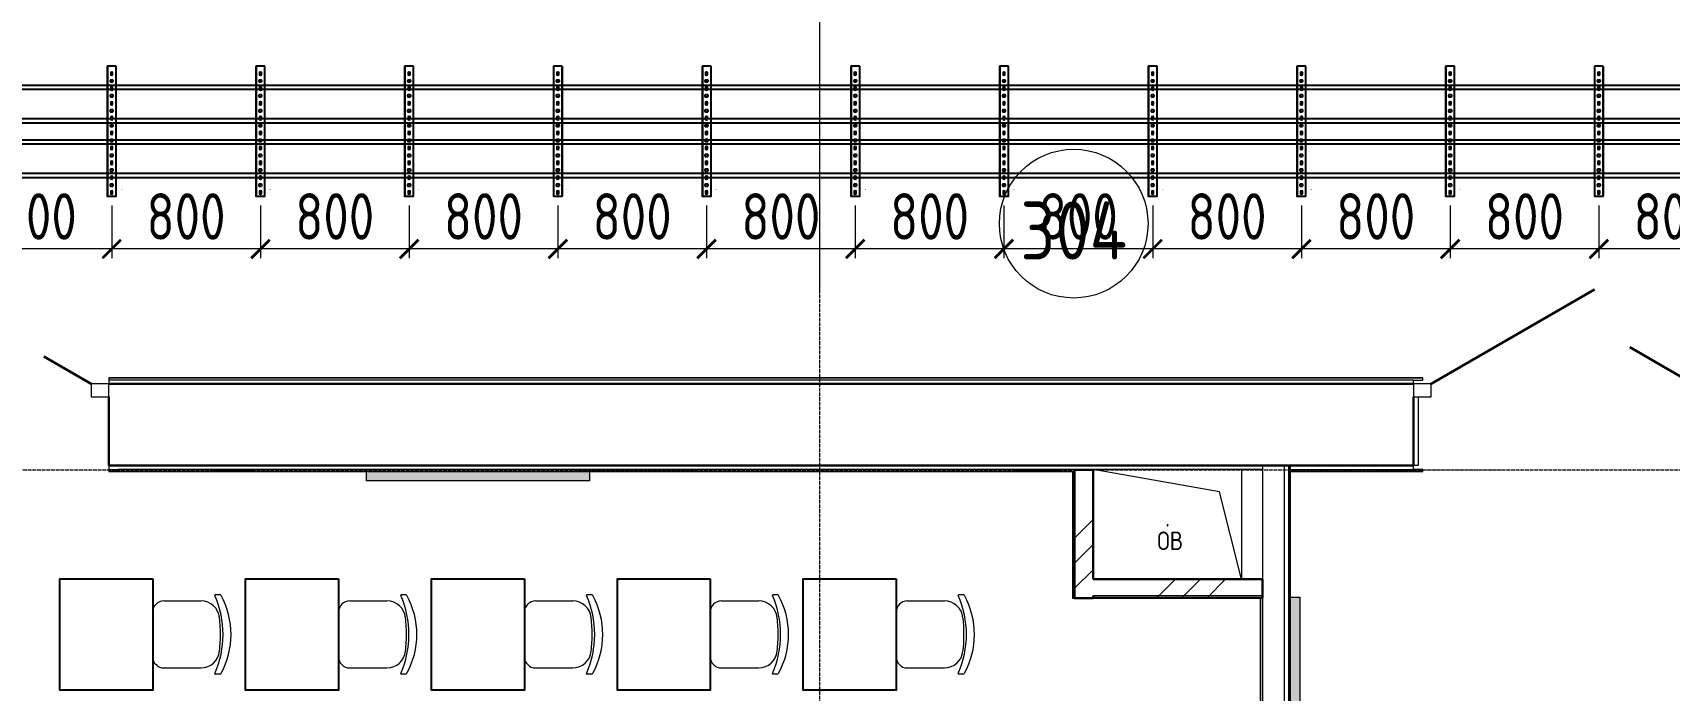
# Model space of a CAD drawing. Header units: millimetres. Extents: x -42533 to 645315, y 3457 to 82611.
# Drawn here: x 306860 to 315666, y 33586 to 37122 of the extents above; entities that cross this region are included whole.
import ezdxf
from ezdxf.enums import TextEntityAlignment as Align

# ---------------------------------------------------------------- set-up
doc = ezdxf.new("R2018")
doc.units = ezdxf.units.MM
doc.linetypes.add('ADSK_Линия сетки', pattern=[25, 20, -2.5, 0, -2.5])
for name, color, linetype in [('00_00_потолок_Панели из стали', 7, 'Continuous'), ('ЭОМ_Лотки авар.', 1, 'Continuous'), ('ЭОМ_Лотки рабочие', 5, 'Continuous')]:
    doc.layers.add(name, color=color, linetype=linetype)
for name, color, linetype, lineweight in [('Аннотация', 7, 'Continuous', 18), ('Двери', 7, 'Continuous', 9), ('Обобщенные модели', 7, 'Continuous', 18), ('Оси', 253, 'Continuous', 9), ('Перекрытие', 7, 'Continuous', 18), ('Стены внутренние', 7, 'Continuous', 18), ('Стены несущие', 7, 'Continuous', 30), ('Стены отделка', 7, 'Continuous', 30), ('Стены перегородки', 7, 'Continuous', 30), ('Стены штриховка', 7, 'Continuous', 9), ('ТХ', 5, 'Continuous', 0), ('ШТРИХОВКА', 252, 'Continuous', 15)]:
    doc.layers.add(name, color=color, linetype=linetype, lineweight=lineweight)
doc.layers.add('Линии', color=7, linetype='Continuous', lineweight=9, true_color=0x00a600)
doc.styles.add('GOST Common', font='GOST_Common.ttf', dxfattribs={"width": 0.9, "height": 350})
doc.styles.add('GOST Common_4', font='GOST_Common.ttf', dxfattribs={"width": 0.9, "height": 200})
doc.styles.get("Standard").update_dxf_attribs({"font": 'arial.ttf'})
doc.styles.add('М2', font='isocpeur.ttf', dxfattribs={"width": 0.8})
doc.dimstyles.new('М2-100', dxfattribs={"dimtxt": 250, "dimasz": 100, "dimexe": 50, "dimexo": 50, "dimgap": 50, "dimtad": 1, "dimdec": 0, "dimzin": 1, "dimtxsty": 'М2', "dimblk": 'ARCHTICK', "dimcen": 2.5, "dimdle": 50, "dimclre": 256, "dimclrt": 256, "dimadec": 0, "dimazin": 0, "dimtfac": 1, "dimtdec": 0, "dimtix": 1, "dimtmove": 1, "dimatfit": 3, "dimldrblk": 'NONE', "dimfxl": 1, "dimtolj": 1, "dimlwd": 9, "dimlwe": 9, "dimarcsym": 1})
pattern_1 = [(45, (507.34, 158.9), (-381.661, 381.661), []), (45, (642.3, 158.9), (0, 763.322), []), (45, (372.4, 158.9), (0, 763.322), [])]

# ---------------------------------------------------------------- blocks, each defined once
blk = doc.blocks.new('Стул ученич штабелир №5-7')
at = {"color": 0, "linetype": 'ByBlock', "lineweight": -2}
for p, q in [((-120.1, 0), (120.1, 0)), ((-120.1, 0), (120.1, 0)), ((-179.9, -60), (-179.9, -260.3)), ((-179.9, -60), (-179.9, -260.3)), ((180.1, -60), (180.1, -260.3)), ((180.1, -60), (180.1, -260.3)), ((-213.4, -359), (-213.4, -337.3)), ((-213.4, -359), (-213.4, -337.3)), ((213.6, -359), (213.6, -337.3)), ((213.6, -359), (213.6, -337.3))]:
    blk.add_line(p, q, dxfattribs=at)
for centre, radius, start, end in [((-119.9, -60), 60, 90, 180), ((-119.9, -60), 60, 90, 180), ((120.1, -60), 60, 0, 90), ((120.1, -60), 60, 0, 90), ((-79.9, -260.3), 100, 180, 264.25844), ((-79.9, -260.3), 100, 180, 264.25844), ((80.1, -260.3), 100, 275.74156, 0), ((80.1, -260.3), 100, 275.74156, 0), ((-210.4, -337.3), 3, 63.89783, 180), ((-210.4, -337.3), 3, 63.89783, 180), ((0.1, 142.3), 520.8, 246.31951, 293.68049), ((0.1, 142.3), 520.8, 246.31951, 293.68049), ((210.6, -337.3), 3, 0, 116.10217), ((210.6, -337.3), 3, 0, 116.10217), ((-203.4, -359), 10, 180, 238.06825), ((-203.4, -359), 10, 180, 238.06825), ((0.1, 9), 430.5, 240.99166, 299.00834), ((0.1, 9), 430.5, 240.99166, 299.00834), ((0.1, 435.5), 800.4, 263.24698, 276.75302), ((0.1, 435.5), 800.4, 263.24698, 276.75302), ((203.6, -359), 10, 301.93175, 0), ((203.6, -359), 10, 301.93175, 0)]:
    blk.add_arc(centre, radius, start, end, dxfattribs=at)
blk = doc.blocks.new('ТХ 3 этаж')
at = {"lineweight": 0}
h = blk.add_hatch(color=8, dxfattribs=at)
h.dxf.hatch_style = 1
h.paths.add_polyline_path([(36827.7, 8326.6), (36827.7, 8276.6), (35627.7, 8276.6), (35627.7, 8326.6)])
h = blk.add_hatch(color=8, dxfattribs=at)
h.dxf.hatch_style = 1
h.paths.add_polyline_path([(40600.2, 7650.6), (40650.2, 7650.6), (40650.2, 6450.6), (40600.2, 6450.6)])
at = {"color": 8, "lineweight": 0}
for points in [[(36827.7, 8326.6), (36827.7, 8276.6), (35627.7, 8276.6), (35627.7, 8326.6), (36827.7, 8326.6)], [(40600.2, 7650.6), (40650.2, 7650.6), (40650.2, 6450.6), (40600.2, 6450.6), (40600.2, 7650.6)]]:
    blk.add_lwpolyline(points, dxfattribs=at)
at = {"color": 8}
for points in [[(34477.7, 7750.6), (34477.7, 7150.6), (33977.7, 7150.6), (33977.7, 7750.6)], [(35477.7, 7750.6), (35477.7, 7150.6), (34977.7, 7150.6), (34977.7, 7750.6)], [(36477.7, 7750.6), (36477.7, 7150.6), (35977.7, 7150.6), (35977.7, 7750.6)], [(37477.7, 7750.6), (37477.7, 7150.6), (36977.7, 7150.6), (36977.7, 7750.6)], [(38477.7, 7750.6), (38477.7, 7150.6), (37977.7, 7150.6), (37977.7, 7750.6)]]:
    blk.add_lwpolyline(points, close=True, dxfattribs=at)
at = {"layer": 'ТХ', "color": 8, "lineweight": 0, "rotation": 90}
for p in [(34477.7, 7450.6), (35477.7, 7450.6), (36477.7, 7450.6), (37477.7, 7450.6), (38477.7, 7450.6)]:
    blk.add_blockref('Стул ученич штабелир №5-7', p, dxfattribs=at)
blk = doc.blocks.new('План 3 этажа')
at = {"layer": 'Стены внутренние', "lineweight": 9}
h = blk.add_hatch(dxfattribs=at)
h.set_pattern_fill('FP_1', color=8, style=0, pattern_type=2)
h.set_pattern_definition(pattern_1)
h.paths.add_polyline_path([(32427.343, 7764.544), (32527.343, 7764.544), (32527.343, 8453.902), (32427.343, 8453.902), (32427.343, 7766.544)])
h = blk.add_hatch(dxfattribs=at)
h.set_pattern_fill('FP_1', color=8, style=0, pattern_type=2)
h.set_pattern_definition(pattern_1)
h.paths.add_polyline_path([(33427.343, 7766.544), (33427.451, 7766.653), (33437.343, 7766.544), (33437.343, 7866.544), (32527.343, 7866.544), (32527.343, 7766.544), (33425.343, 7766.544)])
at = {"layer": 'Двери', "color": 8, "lineweight": 30}
for p, q in [((34346.343, 8917.14), (35225.358, 9424.64)), ((35756.343, 8917.14), (35414.263, 9114.64)), ((27136.343, 8917.14), (26880.865, 9064.64))]:
    blk.add_line(p, q, dxfattribs=at)
at = {"layer": 'Двери', "color": 8}
for p, q in [((27136.343, 8917.14), (27136.343, 8847.14)), ((27231.343, 8917.14), (27136.343, 8917.14)), ((27231.343, 8847.14), (27231.343, 8917.14)), ((34251.343, 8917.14), (34251.343, 8847.14)), ((34346.343, 8917.14), (34251.343, 8917.14)), ((34346.343, 8847.14), (34346.343, 8917.14)), ((27136.343, 8847.14), (27231.343, 8847.14)), ((34251.343, 8847.14), (34346.343, 8847.14))]:
    blk.add_line(p, q, dxfattribs=at)
at = {"layer": 'Линии', "color": 8}
blk.add_circle((32422.189, 9778.727), 400, dxfattribs=at)
at = {"layer": 'Обобщенные модели', "color": 8}
for p, q in [((32527.343, 8456.544), (32527.343, 8453.902)), ((33327.343, 8456.544), (32527.343, 8456.544)), ((33207.343, 8336.544), (32527.343, 8456.544)), ((32527.343, 8456.544), (32527.343, 8453.902)), ((33327.343, 8456.544), (32527.343, 8456.544)), ((33327.343, 7866.544), (33327.343, 8456.544)), ((33327.343, 7866.544), (33327.343, 8456.544)), ((33324.843, 7866.544), (33207.343, 8336.544))]:
    blk.add_line(p, q, dxfattribs=at)
for start, end in [(0, 180), (60, 180), (180, 0), (180, 285), (15, 30)]:
    blk.add_arc((32927.343, 8156.544), 2.5, start, end, dxfattribs=at)
at = {"layer": 'Оси', "color": 8, "linetype": 'ADSK_Линия сетки'}
for p, q in [((31056.908, -3523.688), (31056.908, 13975.186)), ((-10051.774, 8453.902), (56512.196, 8453.902))]:
    blk.add_line(p, q, dxfattribs=at)
at = {"layer": 'Перекрытие', "color": 8}
for p, q in [((34276.343, 8847.14), (34276.343, 8477.14)), ((34276.343, 8477.14), (34251.343, 8477.14))]:
    blk.add_line(p, q, dxfattribs=at)
at = {"layer": 'Стены несущие', "color": 8}
for p, q in [((27231.343, 8917.14), (34251.343, 8917.14)), ((27231.343, 8847.14), (27231.343, 8477.14)), ((34251.343, 8477.14), (34251.343, 8847.14)), ((34251.343, 8477.14), (27231.343, 8477.14)), ((32527.343, 8453.902), (32427.343, 8453.902)), ((32427.343, 8453.902), (32427.343, 7764.544)), ((32527.343, 7866.544), (32527.343, 8453.902)), ((33437.343, 7866.544), (32527.343, 7866.544)), ((33437.343, 7766.544), (33437.343, 7866.544)), ((32427.343, 7764.544), (32527.343, 7764.544)), ((32527.343, 7764.544), (32527.343, 7776.544)), ((32527.343, 7766.544), (33437.343, 7766.544))]:
    blk.add_line(p, q, dxfattribs=at)
at = {"layer": 'Стены отделка', "color": 8, "lineweight": 9}
for p, q in [((27231.343, 8949.14), (27231.343, 8917.14)), ((34301.343, 8949.14), (27231.343, 8949.14)), ((34251.343, 8917.14), (34251.343, 8937.14)), ((34251.343, 8937.14), (34301.343, 8937.14)), ((34301.343, 8937.14), (34301.343, 8949.14)), ((27231.343, 8477.14), (27231.343, 8445.14)), ((33437.343, 8457.14), (27281.343, 8457.14)), ((32427.343, 8453.902), (32427.343, 8457.14)), ((33577.343, 8477.14), (33577.343, 2567.133)), ((33589.343, 2589.133), (33589.343, 8477.14)), ((34251.343, 8457.14), (34251.343, 8477.14)), ((34301.343, 8457.14), (34251.343, 8457.14)), ((34301.343, 8445.14), (34301.343, 8457.14)), ((27231.343, 8445.14), (32415.343, 8445.14)), ((32415.343, 8445.14), (32415.343, 7766.544)), ((33577.343, 8445.14), (34301.343, 8445.14)), ((32417.343, 7764.544), (32427.343, 7764.544)), ((33437.343, 7776.544), (32527.343, 7776.544)), ((32527.343, 7764.544), (33425.343, 7764.544)), ((33425.343, 7764.544), (33425.343, 2589.133))]:
    blk.add_line(p, q, dxfattribs=at)
at = {"layer": 'Стены перегородки', "color": 8, "lineweight": 18}
for p, q in [((33437.343, 8477.14), (33437.343, 2553.902)), ((33557.343, 2553.902), (33557.343, 8477.14))]:
    blk.add_line(p, q, dxfattribs=at)
at = {"layer": 'Стены штриховка', "color": 8}
for p, q in [((34301.343, 8947.14), (27231.343, 8947.14)), ((34251.343, 8937.14), (27231.343, 8937.14)), ((27231.343, 8457.14), (27281.343, 8457.14)), ((33577.343, 8457.14), (34251.343, 8457.14)), ((33587.343, 2587.133), (33587.343, 8477.14)), ((27231.343, 8447.14), (32417.343, 8447.14)), ((32417.343, 8447.14), (32417.343, 7764.544)), ((33577.343, 8447.14), (34301.343, 8447.14)), ((32427.343, 7766.544), (32415.343, 7766.544)), ((32415.343, 7766.544), (32415.343, 7764.544)), ((32415.343, 7764.544), (32417.343, 7764.544)), ((33427.343, 7766.544), (33427.343, 2587.133))]:
    blk.add_line(p, q, dxfattribs=at)
at = {"layer": 'ЭОМ_Лотки рабочие'}
blk.add_blockref('ТХ 3 этаж', (-7010.895, 118.542), dxfattribs=at)
at = {"layer": 'Аннотация', "color": 8, "lineweight": 9, "line_spacing_factor": 1.022766}
for s, insert, char_height, width, attachment_point, style in [('304', (32422.189, 9741.779), 312.5, 520.21112, 5, 'GOST Common'), ('\\pxt3.6,7.2,10.8,14.4,18,21.6,25.2,28.8,32.4,36,39.6,43.2,46.8,50.4,54,57.6,61.2,64.8,68.4,72,75.6,79.2,82.8,86.4,90,93.6,97.2,100.8,104.4,108,111.6,115.2;{ОВ}', (32871.754, 8122.806), 100, 156.348, 1, 'GOST Common_4')]:
    blk.add_mtext(s, dxfattribs=dict(at, insert=insert, char_height=char_height, width=width, attachment_point=attachment_point, style=style))
blk = doc.blocks.new('*U1329')
at = {"color": 0, "linetype": 'Continuous', "lineweight": 25}
for p, q in [((-78.8, -46976.1), (-78.8, 0)), ((78.8, -46976.1), (78.8, 0))]:
    blk.add_line(p, q, dxfattribs=at)
blk.add_lwpolyline([(100.8, -46976.1), (100.8, 0), (-100.8, 0), (-100.8, -46976.1)], close=True, dxfattribs=at)
at = {"color": 0, "flags": 9}
for tag, p in [('АРТИКУЛ', (-59.7, -11.8)), ('НАИМЕНОВАНИЕ', (-59.1, -7)), ('ПРИМЕЧАНИЕ', (-58.8, -17.3))]:
    blk.add_attdef(tag, text='', height=2.5, dxfattribs=at).set_placement(p, align=Align.TOP_LEFT)
at = {"color": 0, "lineweight": 30, "flags": 104}
for tag, p in [('ВЫСОТА', (-59.6, -20.9)), ('ДЛИНА', (-59.5, -36.1)), ('ТОЛЩИНА', (-59, -31)), ('ШИРИНА', (-58.9, -25.1))]:
    blk.add_attdef(tag, text='', height=2.5, dxfattribs=at).set_placement(p, align=Align.TOP_LEFT)
blk = doc.blocks.new('*U1334')
at = {"color": 0, "linetype": 'Continuous', "lineweight": 25}
for p, q in [((-78.8, -46398.7), (-78.8, 0)), ((78.8, -46398.7), (78.8, 0))]:
    blk.add_line(p, q, dxfattribs=at)
blk.add_lwpolyline([(100.8, -46398.7), (100.8, 0), (-100.8, 0), (-100.8, -46398.7)], close=True, dxfattribs=at)
at = {"color": 0, "flags": 9}
for tag, p in [('АРТИКУЛ', (-59.7, -11.8)), ('НАИМЕНОВАНИЕ', (-59.1, -7)), ('ПРИМЕЧАНИЕ', (-58.8, -17.3))]:
    blk.add_attdef(tag, text='', height=2.5, dxfattribs=at).set_placement(p, align=Align.TOP_LEFT)
at = {"color": 0, "lineweight": 30, "flags": 104}
for tag, p in [('ВЫСОТА', (-59.6, -20.9)), ('ДЛИНА', (-59.5, -36.1)), ('ТОЛЩИНА', (-59, -31)), ('ШИРИНА', (-58.9, -25.1))]:
    blk.add_attdef(tag, text='', height=2.5, dxfattribs=at).set_placement(p, align=Align.TOP_LEFT)
blk = doc.blocks.new('*U45')
at = {"color": 0, "linetype": 'ByBlock', "lineweight": -2}
for points in [[(24, -700), (24, 0), (-24, 0), (-24, -700)], [(-22.5, -700), (-22.5, 0)], [(22.5, -700), (22.5, 0)], [(-24, -700), (24, -700)]]:
    blk.add_lwpolyline(points, dxfattribs=at)
at = {"color": 254, "transparency": 33554483}
blk.add_lwpolyline([(0, 0.7), (0, -2.2)], dxfattribs=at)
at = {"color": 0, "linetype": 'ByBlock', "lineweight": -2}
for points in [[(-6.7, -54.8, 0.345739), (-6.7, -65.2), (6.7, -65.2, 0.345739), (6.7, -54.8)], [(-5.2, -13.3), (-5.2, -26.7, 0.345739), (5.2, -26.7), (5.2, -13.3, 0.345739)], [(-6.7, -134.8, 0.345739), (-6.7, -145.2), (6.7, -145.2, 0.345739), (6.7, -134.8)], [(-5.2, -173.3), (-5.2, -186.7, 0.345739), (5.2, -186.7), (5.2, -173.3, 0.345739)], [(-5.2, -93.3), (-5.2, -106.7, 0.345739), (5.2, -106.7), (5.2, -93.3, 0.345739)], [(-6.7, -214.8, 0.345739), (-6.7, -225.2), (6.7, -225.2, 0.345739), (6.7, -214.8)], [(-5.2, -253.3), (-5.2, -266.7, 0.345739), (5.2, -266.7), (5.2, -253.3, 0.345739)], [(-6.7, -294.8, 0.345739), (-6.7, -305.2), (6.7, -305.2, 0.345739), (6.7, -294.8)], [(-5.2, -333.3), (-5.2, -346.7, 0.345739), (5.2, -346.7), (5.2, -333.3, 0.345739)], [(-6.7, -374.8, 0.345739), (-6.7, -385.2), (6.7, -385.2, 0.345739), (6.7, -374.8)], [(-5.2, -413.3), (-5.2, -426.7, 0.345739), (5.2, -426.7), (5.2, -413.3, 0.345739)], [(-6.7, -454.8, 0.345739), (-6.7, -465.2), (6.7, -465.2, 0.345739), (6.7, -454.8)], [(-5.2, -493.3), (-5.2, -506.7, 0.345739), (5.2, -506.7), (5.2, -493.3, 0.345739)], [(-6.7, -534.8, 0.345739), (-6.7, -545.2), (6.7, -545.2, 0.345739), (6.7, -534.8)], [(-6.7, -614.8, 0.345739), (-6.7, -625.2), (6.7, -625.2, 0.345739), (6.7, -614.8)], [(-5.2, -573.3), (-5.2, -586.7, 0.345739), (5.2, -586.7), (5.2, -573.3, 0.345739)], [(-5.2, -653.3), (-5.2, -666.7, 0.345739), (5.2, -666.7), (5.2, -653.3, 0.345739)]]:
    blk.add_lwpolyline(points, format="xyb", close=True, dxfattribs=at)
at = {"flags": 9}
for tag, p in [('АРТИКУЛ', (-58.9, -24.5)), ('ПРИМЕЧАНИЕ', (-58.3, -30.8)), ('НАИМЕНОВАНИЕ', (-58.2, -19.4))]:
    blk.add_attdef(tag, p, '', height=2.5, dxfattribs=at)
at = {"lineweight": 30, "flags": 104}
blk.add_attdef('ДЛИНА', text='', height=2.5, dxfattribs=at).set_placement((-57.7, -34.6), align=Align.TOP_LEFT)
blk = doc.blocks.new('_ArchTick')
at = {"color": 0, "linetype": 'ByBlock', "lineweight": 70, "const_width": 0.15}
blk.add_lwpolyline([(-0.5, -0.5), (0.5, 0.5)], dxfattribs=at)
blk = doc.blocks.new('*D1577')
at = {"layer": '00_00_потолок_Панели из стали', "lineweight": 9, "transparency": 16777216}
for p, q in [((306484.9, 36192.2), (306484.9, 35908.8)), ((307285.1, 36191.6), (307285.1, 35908.8))]:
    blk.add_line(p, q, dxfattribs=at)
at = {"layer": '00_00_потолок_Панели из стали', "color": 0, "lineweight": 9, "transparency": 16777216}
blk.add_line((307335.1, 35958.8), (306434.9, 35958.8), dxfattribs=at)
at = {"layer": 'Defpoints', "color": 0, "transparency": 16777216}
for p in [(306484.9, 36242.2), (307285.1, 36241.6), (306484.9, 35958.8)]:
    blk.add_point(p, dxfattribs=at)
at = {"layer": '00_00_потолок_Панели из стали', "color": 0, "lineweight": 9, "transparency": 16777216, "xscale": 100, "yscale": 100, "zscale": 100, "rotation": 180}
blk.add_blockref('_ArchTick', (306484.9, 35958.8), dxfattribs=at)
at = {"layer": '00_00_потолок_Панели из стали', "color": 0, "lineweight": 9, "transparency": 16777216, "xscale": 100, "yscale": 100, "zscale": 100}
blk.add_blockref('_ArchTick', (307285.1, 35958.8), dxfattribs=at)
at = {"layer": '00_00_потолок_Панели из стали', "transparency": 16777216, "insert": (306885, 36133.8), "char_height": 250, "attachment_point": 5, "style": 'М2'}
blk.add_mtext('\\A1;800', dxfattribs=at)
blk = doc.blocks.new('_None')
blk = doc.blocks.new('*D1578')
at = {"layer": '00_00_потолок_Панели из стали', "lineweight": 9, "transparency": 16777216}
for p, q in [((307285.1, 36192.2), (307285.1, 35908.8)), ((308085.3, 36191.6), (308085.3, 35908.8))]:
    blk.add_line(p, q, dxfattribs=at)
at = {"layer": '00_00_потолок_Панели из стали', "color": 0, "lineweight": 9, "transparency": 16777216}
blk.add_line((308135.3, 35958.8), (307235.1, 35958.8), dxfattribs=at)
at = {"layer": 'Defpoints', "color": 0, "transparency": 16777216}
for p in [(307285.1, 36242.2), (308085.3, 36241.6), (307285.1, 35958.8)]:
    blk.add_point(p, dxfattribs=at)
at = {"layer": '00_00_потолок_Панели из стали', "color": 0, "lineweight": 9, "transparency": 16777216, "xscale": 100, "yscale": 100, "zscale": 100, "rotation": 180}
blk.add_blockref('_ArchTick', (307285.1, 35958.8), dxfattribs=at)
at = {"layer": '00_00_потолок_Панели из стали', "color": 0, "lineweight": 9, "transparency": 16777216, "xscale": 100, "yscale": 100, "zscale": 100}
blk.add_blockref('_ArchTick', (308085.3, 35958.8), dxfattribs=at)
at = {"layer": '00_00_потолок_Панели из стали', "transparency": 16777216, "insert": (307685.2, 36133.8), "char_height": 250, "attachment_point": 5, "style": 'М2'}
blk.add_mtext('\\A1;800', dxfattribs=at)
blk = doc.blocks.new('*D1579')
at = {"layer": '00_00_потолок_Панели из стали', "lineweight": 9, "transparency": 16777216}
for p, q in [((308085.3, 36192.2), (308085.3, 35908.8)), ((308885.5, 36191.6), (308885.5, 35908.8))]:
    blk.add_line(p, q, dxfattribs=at)
at = {"layer": '00_00_потолок_Панели из стали', "color": 0, "lineweight": 9, "transparency": 16777216}
blk.add_line((308935.5, 35958.8), (308035.3, 35958.8), dxfattribs=at)
at = {"layer": 'Defpoints', "color": 0, "transparency": 16777216}
for p in [(308085.3, 36242.2), (308885.5, 36241.6), (308085.3, 35958.8)]:
    blk.add_point(p, dxfattribs=at)
at = {"layer": '00_00_потолок_Панели из стали', "color": 0, "lineweight": 9, "transparency": 16777216, "xscale": 100, "yscale": 100, "zscale": 100, "rotation": 180}
blk.add_blockref('_ArchTick', (308085.3, 35958.8), dxfattribs=at)
at = {"layer": '00_00_потолок_Панели из стали', "color": 0, "lineweight": 9, "transparency": 16777216, "xscale": 100, "yscale": 100, "zscale": 100}
blk.add_blockref('_ArchTick', (308885.5, 35958.8), dxfattribs=at)
at = {"layer": '00_00_потолок_Панели из стали', "transparency": 16777216, "insert": (308485.4, 36133.8), "char_height": 250, "attachment_point": 5, "style": 'М2'}
blk.add_mtext('\\A1;800', dxfattribs=at)
blk = doc.blocks.new('*D1580')
at = {"layer": '00_00_потолок_Панели из стали', "lineweight": 9, "transparency": 16777216}
for p, q in [((308885.5, 36192.2), (308885.5, 35908.8)), ((309685.7, 36191.6), (309685.7, 35908.8))]:
    blk.add_line(p, q, dxfattribs=at)
at = {"layer": '00_00_потолок_Панели из стали', "color": 0, "lineweight": 9, "transparency": 16777216}
blk.add_line((309735.7, 35958.8), (308835.5, 35958.8), dxfattribs=at)
at = {"layer": 'Defpoints', "color": 0, "transparency": 16777216}
for p in [(308885.5, 36242.2), (309685.7, 36241.6), (308885.5, 35958.8)]:
    blk.add_point(p, dxfattribs=at)
at = {"layer": '00_00_потолок_Панели из стали', "color": 0, "lineweight": 9, "transparency": 16777216, "xscale": 100, "yscale": 100, "zscale": 100, "rotation": 180}
blk.add_blockref('_ArchTick', (308885.5, 35958.8), dxfattribs=at)
at = {"layer": '00_00_потолок_Панели из стали', "color": 0, "lineweight": 9, "transparency": 16777216, "xscale": 100, "yscale": 100, "zscale": 100}
blk.add_blockref('_ArchTick', (309685.7, 35958.8), dxfattribs=at)
at = {"layer": '00_00_потолок_Панели из стали', "transparency": 16777216, "insert": (309285.6, 36133.8), "char_height": 250, "attachment_point": 5, "style": 'М2'}
blk.add_mtext('\\A1;800', dxfattribs=at)
blk = doc.blocks.new('*D1581')
at = {"layer": '00_00_потолок_Панели из стали', "lineweight": 9, "transparency": 16777216}
for p, q in [((309685.7, 36192.2), (309685.7, 35908.8)), ((310485.9, 36191.6), (310485.9, 35908.8))]:
    blk.add_line(p, q, dxfattribs=at)
at = {"layer": '00_00_потолок_Панели из стали', "color": 0, "lineweight": 9, "transparency": 16777216}
blk.add_line((310535.9, 35958.8), (309635.7, 35958.8), dxfattribs=at)
at = {"layer": 'Defpoints', "color": 0, "transparency": 16777216}
for p in [(309685.7, 36242.2), (310485.9, 36241.6), (309685.7, 35958.8)]:
    blk.add_point(p, dxfattribs=at)
at = {"layer": '00_00_потолок_Панели из стали', "color": 0, "lineweight": 9, "transparency": 16777216, "xscale": 100, "yscale": 100, "zscale": 100, "rotation": 180}
blk.add_blockref('_ArchTick', (309685.7, 35958.8), dxfattribs=at)
at = {"layer": '00_00_потолок_Панели из стали', "color": 0, "lineweight": 9, "transparency": 16777216, "xscale": 100, "yscale": 100, "zscale": 100}
blk.add_blockref('_ArchTick', (310485.9, 35958.8), dxfattribs=at)
at = {"layer": '00_00_потолок_Панели из стали', "transparency": 16777216, "insert": (310085.8, 36133.8), "char_height": 250, "attachment_point": 5, "style": 'М2'}
blk.add_mtext('\\A1;800', dxfattribs=at)
blk = doc.blocks.new('*D1582')
at = {"layer": '00_00_потолок_Панели из стали', "lineweight": 9, "transparency": 16777216}
for p, q in [((310485.9, 36192.2), (310485.9, 35908.8)), ((311286.1, 36191.6), (311286.1, 35908.8))]:
    blk.add_line(p, q, dxfattribs=at)
at = {"layer": '00_00_потолок_Панели из стали', "color": 0, "lineweight": 9, "transparency": 16777216}
blk.add_line((311336.1, 35958.8), (310435.9, 35958.8), dxfattribs=at)
at = {"layer": 'Defpoints', "color": 0, "transparency": 16777216}
for p in [(310485.9, 36242.2), (311286.1, 36241.6), (310485.9, 35958.8)]:
    blk.add_point(p, dxfattribs=at)
at = {"layer": '00_00_потолок_Панели из стали', "color": 0, "lineweight": 9, "transparency": 16777216, "xscale": 100, "yscale": 100, "zscale": 100, "rotation": 180}
blk.add_blockref('_ArchTick', (310485.9, 35958.8), dxfattribs=at)
at = {"layer": '00_00_потолок_Панели из стали', "color": 0, "lineweight": 9, "transparency": 16777216, "xscale": 100, "yscale": 100, "zscale": 100}
blk.add_blockref('_ArchTick', (311286.1, 35958.8), dxfattribs=at)
at = {"layer": '00_00_потолок_Панели из стали', "transparency": 16777216, "insert": (310886, 36133.8), "char_height": 250, "attachment_point": 5, "style": 'М2'}
blk.add_mtext('\\A1;800', dxfattribs=at)
blk = doc.blocks.new('*D1583')
at = {"layer": '00_00_потолок_Панели из стали', "lineweight": 9, "transparency": 16777216}
for p, q in [((311286.1, 36192.2), (311286.1, 35908.8)), ((312086.3, 36191.6), (312086.3, 35908.8))]:
    blk.add_line(p, q, dxfattribs=at)
at = {"layer": '00_00_потолок_Панели из стали', "color": 0, "lineweight": 9, "transparency": 16777216}
blk.add_line((312136.3, 35958.8), (311236.1, 35958.8), dxfattribs=at)
at = {"layer": 'Defpoints', "color": 0, "transparency": 16777216}
for p in [(311286.1, 36242.2), (312086.3, 36241.6), (311286.1, 35958.8)]:
    blk.add_point(p, dxfattribs=at)
at = {"layer": '00_00_потолок_Панели из стали', "color": 0, "lineweight": 9, "transparency": 16777216, "xscale": 100, "yscale": 100, "zscale": 100, "rotation": 180}
blk.add_blockref('_ArchTick', (311286.1, 35958.8), dxfattribs=at)
at = {"layer": '00_00_потолок_Панели из стали', "color": 0, "lineweight": 9, "transparency": 16777216, "xscale": 100, "yscale": 100, "zscale": 100}
blk.add_blockref('_ArchTick', (312086.3, 35958.8), dxfattribs=at)
at = {"layer": '00_00_потолок_Панели из стали', "transparency": 16777216, "insert": (311686.2, 36133.8), "char_height": 250, "attachment_point": 5, "style": 'М2'}
blk.add_mtext('\\A1;800', dxfattribs=at)
blk = doc.blocks.new('*D1584')
at = {"layer": '00_00_потолок_Панели из стали', "lineweight": 9, "transparency": 16777216}
for p, q in [((312086.3, 36192.2), (312086.3, 35908.8)), ((312886.5, 36191.6), (312886.5, 35908.8))]:
    blk.add_line(p, q, dxfattribs=at)
at = {"layer": '00_00_потолок_Панели из стали', "color": 0, "lineweight": 9, "transparency": 16777216}
blk.add_line((312936.5, 35958.8), (312036.3, 35958.8), dxfattribs=at)
at = {"layer": 'Defpoints', "color": 0, "transparency": 16777216}
for p in [(312086.3, 36242.2), (312886.5, 36241.6), (312086.3, 35958.8)]:
    blk.add_point(p, dxfattribs=at)
at = {"layer": '00_00_потолок_Панели из стали', "color": 0, "lineweight": 9, "transparency": 16777216, "xscale": 100, "yscale": 100, "zscale": 100, "rotation": 180}
blk.add_blockref('_ArchTick', (312086.3, 35958.8), dxfattribs=at)
at = {"layer": '00_00_потолок_Панели из стали', "color": 0, "lineweight": 9, "transparency": 16777216, "xscale": 100, "yscale": 100, "zscale": 100}
blk.add_blockref('_ArchTick', (312886.5, 35958.8), dxfattribs=at)
at = {"layer": '00_00_потолок_Панели из стали', "transparency": 16777216, "insert": (312486.4, 36133.8), "char_height": 250, "attachment_point": 5, "style": 'М2'}
blk.add_mtext('\\A1;800', dxfattribs=at)
blk = doc.blocks.new('*D1585')
at = {"layer": '00_00_потолок_Панели из стали', "lineweight": 9, "transparency": 16777216}
for p, q in [((312886.5, 36192.2), (312886.5, 35908.8)), ((313686.7, 36191.6), (313686.7, 35908.8))]:
    blk.add_line(p, q, dxfattribs=at)
at = {"layer": '00_00_потолок_Панели из стали', "color": 0, "lineweight": 9, "transparency": 16777216}
blk.add_line((313736.7, 35958.8), (312836.5, 35958.8), dxfattribs=at)
at = {"layer": 'Defpoints', "color": 0, "transparency": 16777216}
for p in [(312886.5, 36242.2), (313686.7, 36241.6), (312886.5, 35958.8)]:
    blk.add_point(p, dxfattribs=at)
at = {"layer": '00_00_потолок_Панели из стали', "color": 0, "lineweight": 9, "transparency": 16777216, "xscale": 100, "yscale": 100, "zscale": 100, "rotation": 180}
blk.add_blockref('_ArchTick', (312886.5, 35958.8), dxfattribs=at)
at = {"layer": '00_00_потолок_Панели из стали', "color": 0, "lineweight": 9, "transparency": 16777216, "xscale": 100, "yscale": 100, "zscale": 100}
blk.add_blockref('_ArchTick', (313686.7, 35958.8), dxfattribs=at)
at = {"layer": '00_00_потолок_Панели из стали', "transparency": 16777216, "insert": (313286.6, 36133.8), "char_height": 250, "attachment_point": 5, "style": 'М2'}
blk.add_mtext('\\A1;800', dxfattribs=at)
blk = doc.blocks.new('*D1593')
at = {"layer": '00_00_потолок_Панели из стали', "lineweight": 9, "transparency": 16777216}
for p, q in [((313686.7, 36192.2), (313686.7, 35908.8)), ((314486.9, 36191.6), (314486.9, 35908.8))]:
    blk.add_line(p, q, dxfattribs=at)
at = {"layer": '00_00_потолок_Панели из стали', "color": 0, "lineweight": 9, "transparency": 16777216}
blk.add_line((314536.9, 35958.8), (313636.7, 35958.8), dxfattribs=at)
at = {"layer": 'Defpoints', "color": 0, "transparency": 16777216}
for p in [(313686.7, 36242.2), (314486.9, 36241.6), (313686.7, 35958.8)]:
    blk.add_point(p, dxfattribs=at)
at = {"layer": '00_00_потолок_Панели из стали', "color": 0, "lineweight": 9, "transparency": 16777216, "xscale": 100, "yscale": 100, "zscale": 100, "rotation": 180}
blk.add_blockref('_ArchTick', (313686.7, 35958.8), dxfattribs=at)
at = {"layer": '00_00_потолок_Панели из стали', "color": 0, "lineweight": 9, "transparency": 16777216, "xscale": 100, "yscale": 100, "zscale": 100}
blk.add_blockref('_ArchTick', (314486.9, 35958.8), dxfattribs=at)
at = {"layer": '00_00_потолок_Панели из стали', "transparency": 16777216, "insert": (314086.8, 36133.8), "char_height": 250, "attachment_point": 5, "style": 'М2'}
blk.add_mtext('\\A1;800', dxfattribs=at)
blk = doc.blocks.new('*D1594')
at = {"layer": '00_00_потолок_Панели из стали', "lineweight": 9, "transparency": 16777216}
for p, q in [((314486.9, 36192.2), (314486.9, 35908.8)), ((315287.1, 36191.6), (315287.1, 35908.8))]:
    blk.add_line(p, q, dxfattribs=at)
at = {"layer": '00_00_потолок_Панели из стали', "color": 0, "lineweight": 9, "transparency": 16777216}
blk.add_line((315337.1, 35958.8), (314436.9, 35958.8), dxfattribs=at)
at = {"layer": 'Defpoints', "color": 0, "transparency": 16777216}
for p in [(314486.9, 36242.2), (315287.1, 36241.6), (314486.9, 35958.8)]:
    blk.add_point(p, dxfattribs=at)
at = {"layer": '00_00_потолок_Панели из стали', "color": 0, "lineweight": 9, "transparency": 16777216, "xscale": 100, "yscale": 100, "zscale": 100, "rotation": 180}
blk.add_blockref('_ArchTick', (314486.9, 35958.8), dxfattribs=at)
at = {"layer": '00_00_потолок_Панели из стали', "color": 0, "lineweight": 9, "transparency": 16777216, "xscale": 100, "yscale": 100, "zscale": 100}
blk.add_blockref('_ArchTick', (315287.1, 35958.8), dxfattribs=at)
at = {"layer": '00_00_потолок_Панели из стали', "transparency": 16777216, "insert": (314887, 36133.8), "char_height": 250, "attachment_point": 5, "style": 'М2'}
blk.add_mtext('\\A1;800', dxfattribs=at)
blk = doc.blocks.new('*D1595')
at = {"layer": '00_00_потолок_Панели из стали', "lineweight": 9, "transparency": 16777216}
for p, q in [((315287.1, 36192.2), (315287.1, 35908.8)), ((316087.3, 36191.6), (316087.3, 35908.8))]:
    blk.add_line(p, q, dxfattribs=at)
at = {"layer": '00_00_потолок_Панели из стали', "color": 0, "lineweight": 9, "transparency": 16777216}
blk.add_line((316137.3, 35958.8), (315237.1, 35958.8), dxfattribs=at)
at = {"layer": 'Defpoints', "color": 0, "transparency": 16777216}
for p in [(315287.1, 36242.2), (316087.3, 36241.6), (315287.1, 35958.8)]:
    blk.add_point(p, dxfattribs=at)
at = {"layer": '00_00_потолок_Панели из стали', "color": 0, "lineweight": 9, "transparency": 16777216, "xscale": 100, "yscale": 100, "zscale": 100, "rotation": 180}
blk.add_blockref('_ArchTick', (315287.1, 35958.8), dxfattribs=at)
at = {"layer": '00_00_потолок_Панели из стали', "color": 0, "lineweight": 9, "transparency": 16777216, "xscale": 100, "yscale": 100, "zscale": 100}
blk.add_blockref('_ArchTick', (316087.3, 35958.8), dxfattribs=at)
at = {"layer": '00_00_потолок_Панели из стали', "transparency": 16777216, "insert": (315687.2, 36133.8), "char_height": 250, "attachment_point": 5, "style": 'М2'}
blk.add_mtext('\\A1;800', dxfattribs=at)

msp = doc.modelspace()

# ---------------------------------------------------------------- block references
at = {"layer": 'ШТРИХОВКА'}
msp.add_blockref('План 3 этажа', (280039.2, 26316.4), dxfattribs=at)
at = {"layer": 'ЭОМ_Лотки авар.', "color": 1, "rotation": 90}
msp.add_blockref('*U1334', (281601.3, 36738.1), dxfattribs=at)
at = {"layer": 'ЭОМ_Лотки рабочие'}
ref = msp.add_blockref('*U45', (307285.1, 36242.2), dxfattribs=dict(at, rotation=180))
lines = msp.add_mtext('700 мм', dxfattribs={"layer": '0', "insert": (307342.8, 36276.8), "char_height": 2.5, "attachment_point": 1, "rotation": 180})
ref.add_attrib('ДЛИНА', '', (307342.8, 36276.8)).embed_mtext(lines)
ref = msp.add_blockref('*U45', (308085.3, 36242.2), dxfattribs=dict(at, rotation=180))
lines = msp.add_mtext('700 мм', dxfattribs={"layer": '0', "insert": (308143, 36276.8), "char_height": 2.5, "attachment_point": 1, "rotation": 180})
ref.add_attrib('ДЛИНА', '', (308143, 36276.8)).embed_mtext(lines)
ref = msp.add_blockref('*U45', (308885.5, 36242.2), dxfattribs=dict(at, rotation=180))
lines = msp.add_mtext('700 мм', dxfattribs={"layer": '0', "insert": (308943.2, 36276.8), "char_height": 2.5, "attachment_point": 1, "rotation": 180})
ref.add_attrib('ДЛИНА', '', (308943.2, 36276.8)).embed_mtext(lines)
ref = msp.add_blockref('*U45', (309685.7, 36242.2), dxfattribs=dict(at, rotation=180))
lines = msp.add_mtext('700 мм', dxfattribs={"layer": '0', "insert": (309743.4, 36276.8), "char_height": 2.5, "attachment_point": 1, "rotation": 180})
ref.add_attrib('ДЛИНА', '', (309743.4, 36276.8)).embed_mtext(lines)
ref = msp.add_blockref('*U45', (310485.9, 36242.2), dxfattribs=dict(at, rotation=180))
lines = msp.add_mtext('700 мм', dxfattribs={"layer": '0', "insert": (310543.6, 36276.8), "char_height": 2.5, "attachment_point": 1, "rotation": 180})
ref.add_attrib('ДЛИНА', '', (310543.6, 36276.8)).embed_mtext(lines)
ref = msp.add_blockref('*U45', (311286.1, 36242.2), dxfattribs=dict(at, rotation=180))
lines = msp.add_mtext('700 мм', dxfattribs={"layer": '0', "insert": (311343.8, 36276.8), "char_height": 2.5, "attachment_point": 1, "rotation": 180})
ref.add_attrib('ДЛИНА', '', (311343.8, 36276.8)).embed_mtext(lines)
ref = msp.add_blockref('*U45', (312086.3, 36242.2), dxfattribs=dict(at, rotation=180))
lines = msp.add_mtext('700 мм', dxfattribs={"layer": '0', "insert": (312144, 36276.8), "char_height": 2.5, "attachment_point": 1, "rotation": 180})
ref.add_attrib('ДЛИНА', '', (312144, 36276.8)).embed_mtext(lines)
ref = msp.add_blockref('*U45', (312886.5, 36242.2), dxfattribs=dict(at, rotation=180))
lines = msp.add_mtext('700 мм', dxfattribs={"layer": '0', "insert": (312944.2, 36276.8), "char_height": 2.5, "attachment_point": 1, "rotation": 180})
ref.add_attrib('ДЛИНА', '', (312944.2, 36276.8)).embed_mtext(lines)
ref = msp.add_blockref('*U45', (313686.7, 36242.2), dxfattribs=dict(at, rotation=180))
lines = msp.add_mtext('700 мм', dxfattribs={"layer": '0', "insert": (313744.4, 36276.8), "char_height": 2.5, "attachment_point": 1, "rotation": 180})
ref.add_attrib('ДЛИНА', '', (313744.4, 36276.8)).embed_mtext(lines)
ref = msp.add_blockref('*U45', (314486.9, 36242.2), dxfattribs=dict(at, rotation=180))
lines = msp.add_mtext('700 мм', dxfattribs={"layer": '0', "insert": (314544.6, 36276.8), "char_height": 2.5, "attachment_point": 1, "rotation": 180})
ref.add_attrib('ДЛИНА', '', (314544.6, 36276.8)).embed_mtext(lines)
ref = msp.add_blockref('*U45', (315287.1, 36242.2), dxfattribs=dict(at, rotation=180))
lines = msp.add_mtext('700 мм', dxfattribs={"layer": '0', "insert": (315344.8, 36276.8), "char_height": 2.5, "attachment_point": 1, "rotation": 180})
ref.add_attrib('ДЛИНА', '', (315344.8, 36276.8)).embed_mtext(lines)
at = {"layer": 'ЭОМ_Лотки рабочие', "rotation": 90}
msp.add_blockref('*U1329', (281323.5, 36443.5), dxfattribs=at)

# ---------------------------------------------------------------- dimensions: what is measured, and where the dimension line sits
at = {"layer": '00_00_потолок_Панели из стали'}
for base, p1, p2, picture, middle in [((306484.9, 35958.8), (307285.1, 36241.6), (306484.9, 36242.2), '*D1577', (306885, 36133.8)), ((307285.1, 35958.8), (308085.3, 36241.6), (307285.1, 36242.2), '*D1578', (307685.2, 36133.8)), ((308085.3, 35958.8), (308885.5, 36241.6), (308085.3, 36242.2), '*D1579', (308485.4, 36133.8)), ((308885.5, 35958.8), (309685.7, 36241.6), (308885.5, 36242.2), '*D1580', (309285.6, 36133.8)), ((309685.7, 35958.8), (310485.9, 36241.6), (309685.7, 36242.2), '*D1581', (310085.8, 36133.8)), ((310485.9, 35958.8), (311286.1, 36241.6), (310485.9, 36242.2), '*D1582', (310886, 36133.8)), ((311286.1, 35958.8), (312086.3, 36241.6), (311286.1, 36242.2), '*D1583', (311686.2, 36133.8)), ((312086.3, 35958.8), (312886.5, 36241.6), (312086.3, 36242.2), '*D1584', (312486.4, 36133.8)), ((312886.5, 35958.8), (313686.7, 36241.6), (312886.5, 36242.2), '*D1585', (313286.6, 36133.8)), ((313686.7, 35958.8), (314486.9, 36241.6), (313686.7, 36242.2), '*D1593', (314086.8, 36133.8)), ((314486.9, 35958.8), (315287.1, 36241.6), (314486.9, 36242.2), '*D1594', (314887, 36133.8)), ((315287.1, 35958.8), (316087.3, 36241.6), (315287.1, 36242.2), '*D1595', (315687.2, 36133.8))]:
    dim = msp.add_linear_dim(base=base, p1=p1, p2=p2, dimstyle='М2-100', dxfattribs=at)
    dim.commit()
    dim.dimension.update_dxf_attribs({"geometry": picture, "text_midpoint": middle})

doc.saveas('drawing.dxf')
